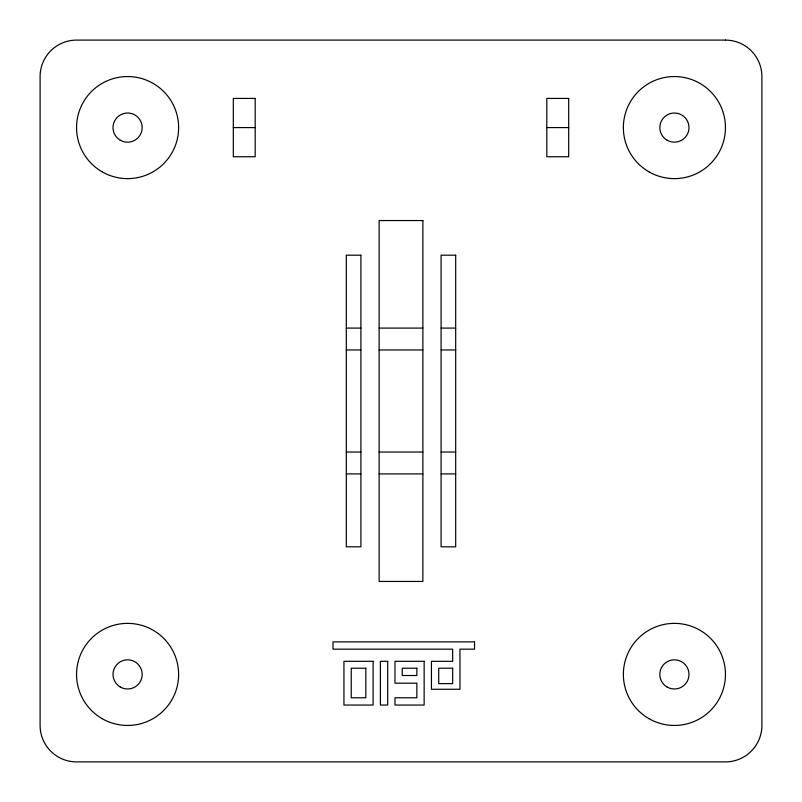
<?xml version="1.0" encoding="UTF-8"?>
<svg xmlns="http://www.w3.org/2000/svg" width="802" height="802" viewBox="0 0 802 802"><rect width="100%" height="100%" fill="white"/><g stroke="black" fill="none" stroke-linecap="round" stroke-linejoin="round"><path stroke-width="1.2" d="M233.312 127.588L255.186 127.588M546.814 127.588L568.688 127.588M346.314 328.088L360.9 328.088M379.125 328.088L422.875 328.088M441.1 328.088L455.686 328.088M346.314 349.963L360.9 349.963M379.125 349.963L422.875 349.963M441.1 349.963L455.686 349.963M346.314 452.037L360.9 452.037M379.125 452.037L422.875 452.037M441.1 452.037L455.686 452.037M346.314 473.912L360.9 473.912M379.125 473.912L422.875 473.912M441.1 473.912L455.686 473.912M725.449 40.1L76.551 40.1A36.451 36.451 0 0 0 40.1 76.551L40.1 725.449A36.451 36.451 0 0 0 76.551 761.9L725.449 761.9A36.451 36.451 0 0 0 761.9 725.449L761.9 76.551A36.451 36.451 0 0 0 725.449 40.1M255.186 98.425L233.312 98.425L233.312 156.751L255.186 156.751L255.186 98.425M568.688 98.425L546.814 98.425L546.814 156.751L568.688 156.751L568.688 98.425M422.875 220.55L379.125 220.55L379.125 581.45L422.875 581.45L422.875 220.55M360.9 255.186L346.314 255.186L346.314 546.814L360.9 546.814L360.9 255.186M455.686 255.186L441.1 255.186L441.1 546.814L455.686 546.814L455.686 255.186M474.543 641.881L333.01 641.881L333.01 649.169L452.669 649.169L452.669 661.309L431.436 661.309L431.436 689.269L459.957 689.269L459.957 649.169L474.543 649.169L474.543 641.881M373.11 661.309L343.948 661.309L343.948 705.058L373.11 705.058L373.11 661.309M387.687 661.309L380.399 661.309L380.399 705.058L387.687 705.058L387.687 661.309M424.148 661.309L394.985 661.309L394.985 683.184L416.85 683.184L416.85 697.77L394.985 697.77L394.985 705.058L424.148 705.058L424.148 661.309M365.822 668.226L351.236 668.226L351.236 697.77L365.822 697.77L365.822 668.226M416.85 668.226L402.273 668.226L402.273 675.515L416.85 675.515L416.85 668.226M452.669 668.226L438.724 668.226L438.724 683.615L452.669 683.615L452.669 668.226M667.114 140.22A14.586 14.586 0 0 0 688.988 127.588A14.586 14.586 0 0 0 667.114 114.967A14.586 14.586 0 0 0 667.114 140.22M667.114 687.033A14.586 14.586 0 0 0 688.988 674.412A14.586 14.586 0 0 0 667.114 661.78A14.586 14.586 0 0 0 667.114 687.033M648.888 718.612A51.037 51.037 0 0 0 725.449 674.412A51.037 51.037 0 0 0 648.888 630.212A51.037 51.037 0 0 0 648.888 718.612M648.888 171.788A51.037 51.037 0 0 0 725.449 127.588A51.037 51.037 0 0 0 648.888 83.388A51.037 51.037 0 0 0 648.888 171.788M102.075 171.788A51.037 51.037 0 0 0 178.625 127.588A51.037 51.037 0 0 0 102.075 83.388A51.037 51.037 0 0 0 102.075 171.788M102.075 718.612A51.037 51.037 0 0 0 178.625 674.412A51.037 51.037 0 0 0 102.075 630.212A51.037 51.037 0 0 0 102.075 718.612M120.3 140.22A14.586 14.586 0 0 0 142.175 127.588A14.586 14.586 0 0 0 120.3 114.967A14.586 14.586 0 0 0 120.3 140.22M120.3 687.033A14.586 14.586 0 0 0 142.175 674.412A14.586 14.586 0 0 0 120.3 661.78A14.586 14.586 0 0 0 120.3 687.033"/></g></svg>
